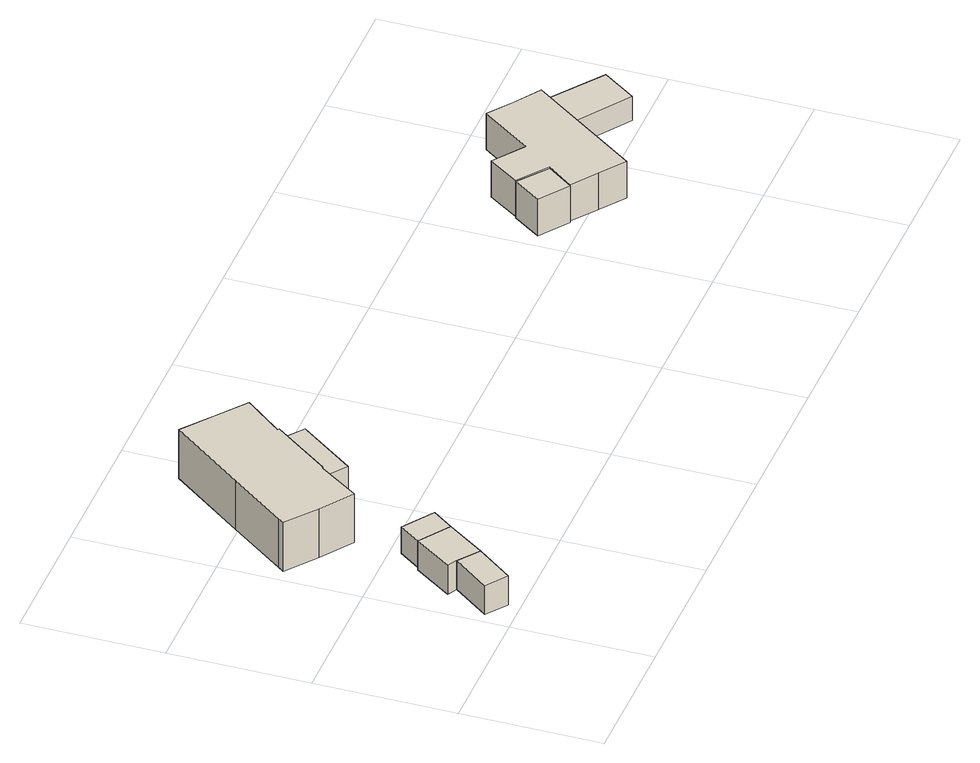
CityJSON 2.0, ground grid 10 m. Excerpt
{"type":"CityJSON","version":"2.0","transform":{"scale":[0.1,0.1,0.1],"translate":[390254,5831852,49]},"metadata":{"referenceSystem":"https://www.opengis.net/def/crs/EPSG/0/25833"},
"CityObjects":{
"building1":{"type":"Building","attributes":{"Gemeindeschluessel":"11000003","BezugspunktDach":"2200","function":"31001_2723","measuredHeight":2.23,"storeysAboveGround":1},"address":[{"country":"Germany","locality":"Berlin","thoroughfareNumber":"1 (4)","thoroughfareName":"Lübarser Weg"}],"geometry":[{"type":"Solid","lod":"1","boundaries":[[[[0,1,2,3]],[[4,5,6,7]],[[4,7,3,2]],[[5,4,2,1]],[[6,5,1,0]],[[7,6,0,3]]]]}]},
"building2":{"type":"Building","attributes":{"Gemeindeschluessel":"11000003","BezugspunktDach":"2200","function":"31001_2723","measuredHeight":2.25,"storeysAboveGround":1},"address":[{"country":"Germany","locality":"Berlin","thoroughfareNumber":"1 (3)","thoroughfareName":"Lübarser Weg"}],"geometry":[{"type":"Solid","lod":"1","boundaries":[[[[2,1,8,9,10]],[[11,12,5,4,13]],[[11,13,10,9]],[[12,11,9,8]],[[5,12,8,1]],[[4,5,1,2]],[[13,4,2,10]]]]}]},
"building3":{"type":"Building","attributes":{"Gemeindeschluessel":"11000003","BezugspunktDach":"2200","function":"51009_1610","measuredHeight":2.07,"storeysAboveGround":0},"address":[{"country":"Germany","locality":"Berlin"}],"geometry":[{"type":"Solid","lod":"1","boundaries":[[[[8,14,15,9]],[[16,17,18,19]],[[16,19,9,15]],[[17,16,15,14]],[[18,17,14,8]],[[19,18,8,9]]]]}]},
"building4":{"type":"Building","attributes":{"Gemeindeschluessel":"11000003","function":"31001_1312"},"address":[{"country":"Germany","locality":"Berlin","thoroughfareNumber":"1","thoroughfareName":"Lübarser Weg"}],"children":["building4-1","building4-2"]},
"building4-1":{"type":"BuildingPart","attributes":{"BezugspunktDach":"2200","measuredHeight":4.89,"storeysAboveGround":1},"parents":["building4"],"geometry":[{"type":"MultiSurface","lod":"1","boundaries":[[[20,21,22,23,24,25,26,27,28,29,30,31]],[[32,33,34,35,36,37,38,39,40,41,42,43]],[[32,43,31,30]],[[33,32,30,29]],[[34,33,29,28]],[[35,34,28,27]],[[36,35,27,26]],[[37,36,26,25]],[[38,37,25,24]],[[44,45,24,23]],[[40,39,23,22]],[[41,40,22,21]],[[42,41,21,20]],[[43,42,20,31]],[[39,38,45,44]]]}]},
"building4-2":{"type":"BuildingPart","attributes":{"BezugspunktDach":"2200","measuredHeight":3.1,"storeysAboveGround":1},"parents":["building4"],"geometry":[{"type":"MultiSurface","lod":"1","boundaries":[[[46,47,45,44]],[[38,48,49,39]],[[48,38,45,47]],[[49,48,47,46]],[[39,49,46,44]],[[50,38,39,44,45]]]}]},
"building5":{"type":"Building","attributes":{"Gemeindeschluessel":"11000003","BezugspunktDach":"2200","function":"51009_1610","measuredHeight":2.83,"storeysAboveGround":0},"address":[{"country":"Germany","locality":"Berlin"}],"geometry":[{"type":"Solid","lod":"1","boundaries":[[[[51,52,53,54]],[[55,56,57,58]],[[55,58,54,53]],[[56,55,53,52]],[[57,56,52,51]],[[58,57,51,54]]]]}]},
"building6":{"type":"Building","attributes":{"Gemeindeschluessel":"11000003","BezugspunktDach":"2200","function":"31001_1312","measuredHeight":4.26,"storeysAboveGround":1},"address":[{"country":"Germany","locality":"Berlin","thoroughfareNumber":"2","thoroughfareName":"Lübarser Weg"}],"geometry":[{"type":"Solid","lod":"1","boundaries":[[[[59,60,61,62,63,64,65,66,67,68,69]],[[70,71,72,73,74,75,76,77,78,79,80]],[[70,80,69,68]],[[71,70,68,67]],[[72,71,67,66]],[[73,72,66,65]],[[74,73,65,64]],[[75,74,64,63]],[[76,75,63,62]],[[77,76,62,61]],[[78,77,61,60]],[[79,78,60,59]],[[80,79,59,69]]]]}]},
"building7":{"type":"Building","attributes":{"Gemeindeschluessel":"11000003","BezugspunktDach":"2200","function":"31001_2000","measuredHeight":1.97,"storeysAboveGround":1},"address":[{"country":"Germany","locality":"Berlin","thoroughfareNumber":"2 (1)","thoroughfareName":"Lübarser Weg"}],"geometry":[{"type":"Solid","lod":"1","boundaries":[[[[81,82,83,84]],[[85,86,87,88]],[[85,88,84,83]],[[86,85,83,82]],[[87,86,82,81]],[[88,87,81,84]]]]}]}
},
"vertices":[
[22,8,28],[42,34,28],[27,45,28],[7,19,28],[27,45,5],[42,34,5],[22,8,5],[7,19,5],
[61,61,28],[39,76,28],[20,49,28],[39,76,5],[61,61,5],[20,49,5],
[72,76,28],[50,91,28],[50,91,7],[72,76,7],[61,61,7],[39,76,7],
[32,141,43],[55,125,43],[75,154,43],[76,154,43],[106,194,43],[105,195,43],[127,222,43],[105,239,43],[84,255,43],[43,202,43],[13,162,43],[10,158,43],[13,162,4],[43,202,4],[84,255,4],[105,239,4],[127,222,4],[105,195,4],[106,194,4],[76,154,4],[75,154,4],[55,125,4],[32,141,4],[10,158,4],[76,154,35],[106,194,35],
[92,142,35],[122,182,35],[122,182,4],[92,142,4],[106,194,10],
[388,93,67],[402,112,67],[381,128,67],[367,108,67],[381,128,38],[402,112,38],[388,93,38],[367,108,38],
[402,112,68],[388,93,68],[406,80,68],[424,67,68],[462,120,68],[480,145,68],[462,157,68],[444,170,68],[418,134,68],[396,150,68],[381,128,68],[396,150,39],[418,134,39],[444,170,39],[462,157,39],[480,145,39],[462,120,39],[424,67,39],[406,80,39],[388,93,39],[402,112,39],[381,128,39],
[504,91,59],[521,115,59],[480,145,59],[462,120,59],[480,145,40],[521,115,40],[504,91,40],[462,120,40]
]}
